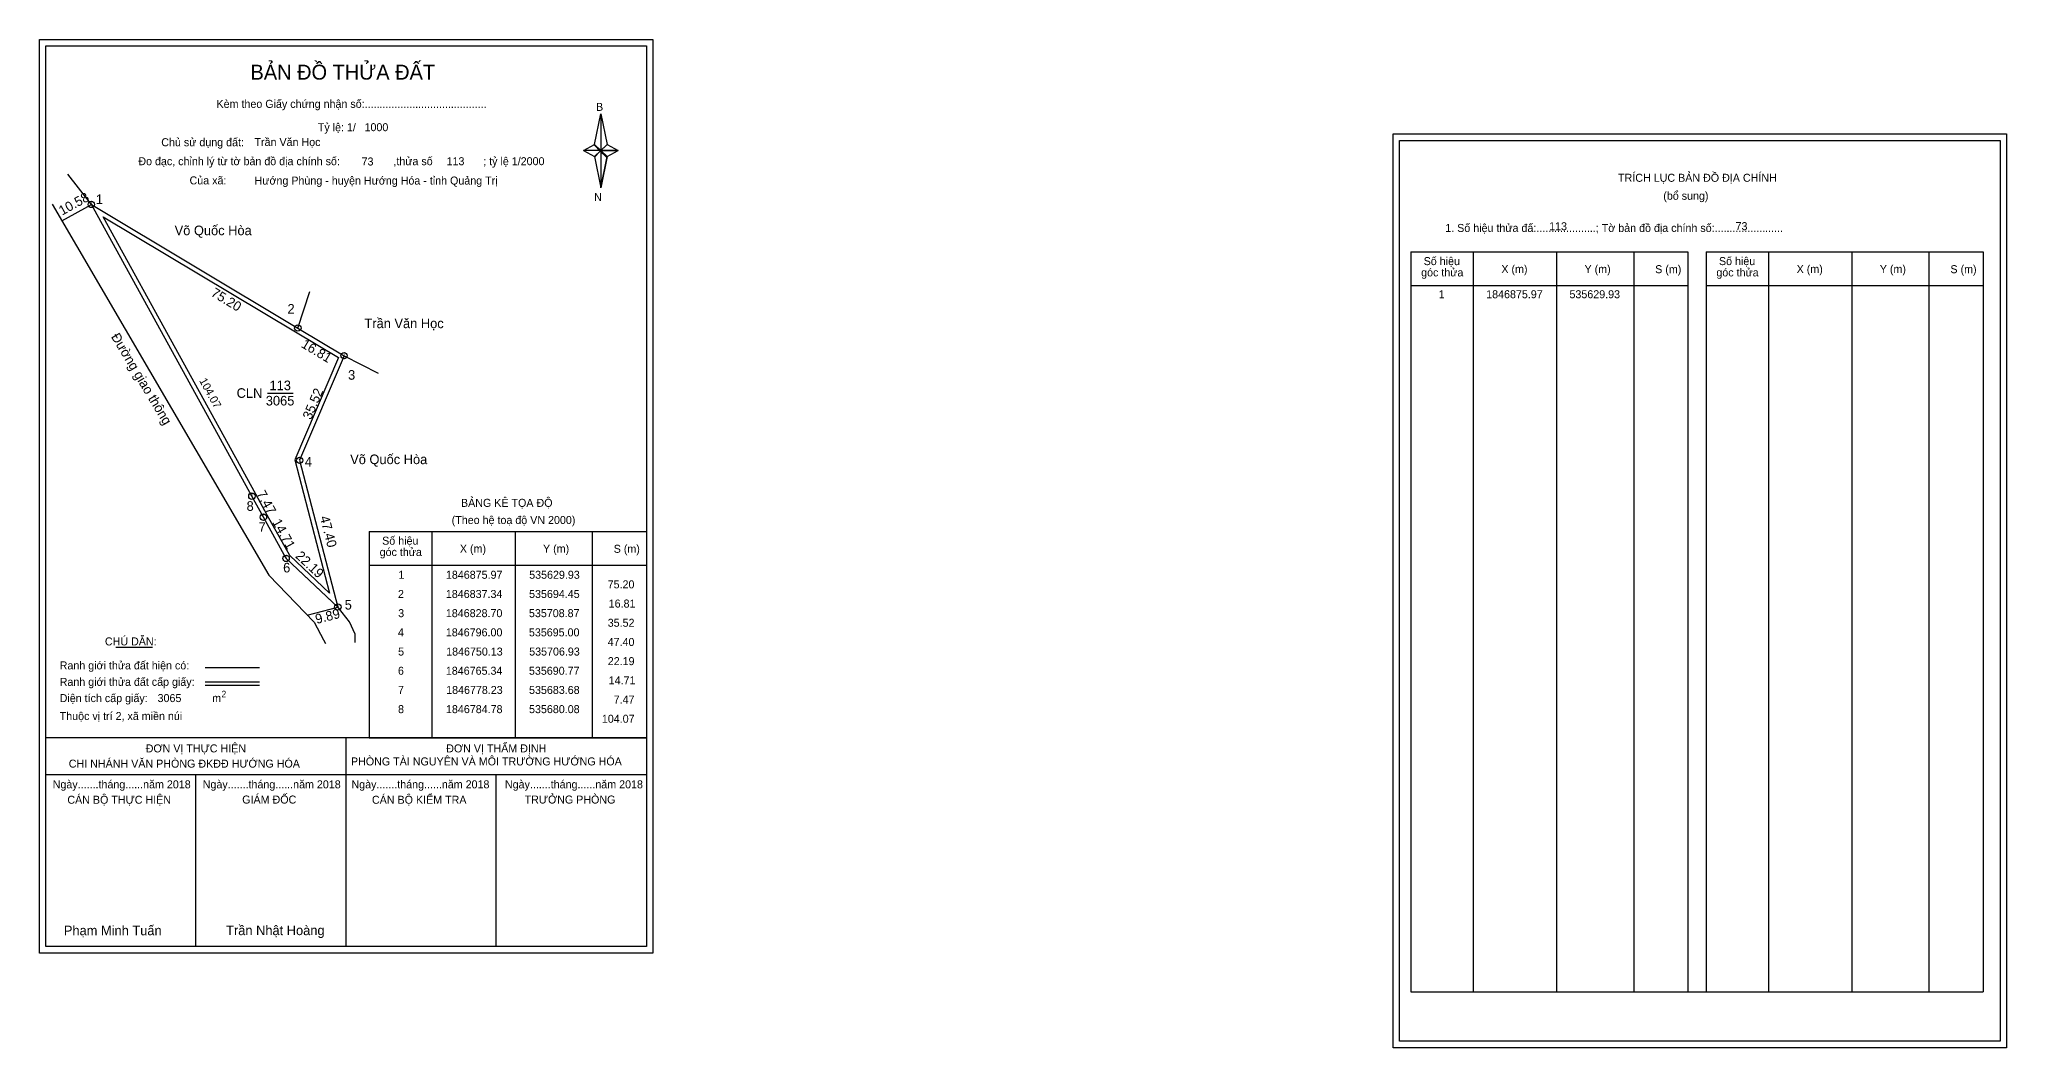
# Model space of a CAD drawing. Extents: x 534684 to 536228, y 1846612 to 1846947.
# Drawn here: x 535614 to 536228, y 1846612 to 1846928 of the extents above; entities that cross this region are included whole.
import ezdxf

# ---------------------------------------------------------------- set-up
doc = ezdxf.new("R2010")
doc.units = 0
for name, color, linetype in [('Level 1', 7, 'Continuous'), ('Level 10', 7, 'Continuous'), ('Level 11', 7, 'Continuous'), ('Level 23', 7, 'Continuous'), ('Level 27', 7, 'Continuous'), ('Level 3', 7, 'Continuous'), ('Level 4', 7, 'Continuous'), ('Level 49', 7, 'Continuous'), ('Level 5', 7, 'Continuous'), ('Level 53', 7, 'Continuous'), ('Level 55', 7, 'Continuous'), ('Level 6', 7, 'Continuous'), ('Level 60', 7, 'Continuous'), ('Level 63', 7, 'Continuous'), ('Level 7', 7, 'Continuous'), ('Level 9', 7, 'Continuous')]:
    doc.layers.add(name, color=color, linetype=linetype)

msp = doc.modelspace()

# ---------------------------------------------------------------- linework, layer by layer
at = {"layer": 'Level 1'}
for p, q in [((535615.68, 1846925.57), (535615.68, 1846925.57)), ((535787.1, 1846894.69), (535789.07, 1846904.33)), ((535789.07, 1846904.33), (535789.07, 1846892.81)), ((535789.07, 1846904.33), (535791.04, 1846894.69)), ((535783.66, 1846892.81), (535787.1, 1846894.69)), ((535787.1, 1846894.69), (535789.07, 1846892.81)), ((535788.92, 1846892.59), (535787.1, 1846894.47)), ((535790.89, 1846894.47), (535788.92, 1846892.59)), ((535788.92, 1846892.59), (535790.89, 1846894.47)), ((535791.04, 1846894.69), (535789.07, 1846892.81)), ((536038.64, 1846895.99), (536038.64, 1846895.99)), ((535789.07, 1846892.81), (535787.1, 1846890.97)), ((535788.92, 1846892.59), (535787.1, 1846890.75)), ((535787.1, 1846890.75), (535788.92, 1846892.59)), ((535787.1, 1846890.97), (535789.07, 1846881.11)), ((535790.89, 1846890.75), (535788.92, 1846892.59)), ((535789.07, 1846892.81), (535789.07, 1846881.11)), ((535789.07, 1846892.81), (535794.48, 1846892.81)), ((535789.07, 1846892.81), (535791.04, 1846890.97)), ((535791.04, 1846890.97), (535789.07, 1846881.11)), ((535791.04, 1846890.97), (535794.48, 1846892.81)), ((536042.17, 1846861.13), (536128.77, 1846861.13)), ((536061.76, 1846629.87), (536061.76, 1846861.13)), ((536087.83, 1846629.87), (536087.83, 1846861.13)), ((536111.81, 1846861.13), (536111.81, 1846629.87)), ((536128.77, 1846861.13), (536128.77, 1846629.87)), ((536134.43, 1846861.13), (536221.03, 1846861.13)), ((536154.02, 1846629.87), (536154.02, 1846861.13)), ((536180.09, 1846629.87), (536180.09, 1846861.13)), ((536204.07, 1846861.13), (536204.07, 1846629.87)), ((536221.03, 1846861.13), (536221.03, 1846629.87)), ((536042.17, 1846850.61), (536128.77, 1846850.61)), ((536134.43, 1846850.61), (536221.03, 1846850.61)), ((535716.77, 1846773.74), (535803.38, 1846773.74)), ((535736.36, 1846709.22), (535736.36, 1846773.74)), ((535762.44, 1846709.22), (535762.44, 1846773.74)), ((535786.41, 1846773.74), (535786.41, 1846709.22)), ((535716.77, 1846763.22), (535803.38, 1846763.22)), ((535637.6, 1846737.64), (535649, 1846737.64)), ((535665.46, 1846731.23), (535682.47, 1846731.23)), ((535665.46, 1846726.79), (535682.47, 1846726.79)), ((535665.46, 1846725.69), (535682.47, 1846725.69)), ((535722.51, 1846709.22), (535615.68, 1846709.22)), ((535803.38, 1846709.22), (535698.53, 1846709.22)), ((535709.53, 1846644), (535709.53, 1846709.22)), ((535716.77, 1846709.22), (535803.38, 1846709.22)), ((535803.38, 1846697.67), (535615.68, 1846697.67)), ((535662.6, 1846644), (535662.6, 1846697.67)), ((535756.45, 1846644), (535756.45, 1846697.67)), ((535803.38, 1846644), (535803.38, 1846644)), ((536042.17, 1846629.87), (536221.03, 1846629.87)), ((536226.34, 1846614.41), (536226.34, 1846614.41))]:
    msp.add_line(p, q, dxfattribs=at)
for points in [[(535787.1, 1846894.69), (535789.07, 1846904.33), (535789.07, 1846892.81)], [(535789.07, 1846892.81), (535791.04, 1846894.69), (535794.48, 1846892.81)], [(535783.66, 1846892.81), (535787.1, 1846890.97), (535789.07, 1846892.81)], [(535789.07, 1846892.81), (535789.07, 1846881.11), (535791.04, 1846890.97)]]:
    msp.add_lwpolyline(points, close=True, dxfattribs=at)
at = {"layer": 'Level 10'}
for p, q in [((535690.77, 1846765.34), (535683.68, 1846778.23)), ((535706.93, 1846750.13), (535690.77, 1846765.34))]:
    msp.add_line(p, q, dxfattribs=at)
for points in [[(535694.45, 1846837.34), (535708.87, 1846828.7), (535695, 1846796), (535706.93, 1846750.13), (535690.77, 1846765.34), (535683.68, 1846778.23), (535680.08, 1846784.78), (535629.93, 1846875.97)], [(535693.73, 1846836.14), (535707.11, 1846828.13), (535693.53, 1846796.11), (535704.35, 1846754.48), (535691.89, 1846766.21), (535684.91, 1846778.9), (535681.31, 1846785.45), (535633.65, 1846872.11)]]:
    msp.add_lwpolyline(points, close=True, dxfattribs=at)
at = {"layer": 'Level 11'}
for centre in [(535629.93, 1846875.97), (535694.45, 1846837.34), (535694.45, 1846837.34), (535708.87, 1846828.7), (535695, 1846796), (535680.08, 1846784.78), (535683.68, 1846778.23), (535690.77, 1846765.34), (535706.93, 1846750.13)]:
    msp.add_circle(centre, 1, dxfattribs=at)
at = {"layer": 'Level 23'}
for points in [[(535617.66, 1846876.02), (535685.33, 1846760.06)], [(535712.4, 1846739.07), (535712.38, 1846741.69), (535710.58, 1846745.51), (535707.16, 1846749.91), (535690.77, 1846765.34), (535683.68, 1846778.23)], [(535685.33, 1846760.06), (535699.57, 1846745.36), (535702.42, 1846739.86), (535703.09, 1846738.72)]]:
    msp.add_lwpolyline(points, dxfattribs=at)
at = {"layer": 'Level 27'}
for p, q in [((535629.93, 1846875.97), (535622.59, 1846885.46)), ((535694.45, 1846837.34), (535698.24, 1846848.72)), ((535708.87, 1846828.7), (535719.55, 1846823.23))]:
    msp.add_line(p, q, dxfattribs=at)
at = {"layer": 'Level 3'}
for p, q in [((536042.17, 1846861.13), (536042.17, 1846629.87)), ((536134.43, 1846861.13), (536134.43, 1846629.87)), ((535716.77, 1846773.74), (535716.77, 1846709.22))]:
    msp.add_line(p, q, dxfattribs=at)
at = {"layer": 'Level 5'}
for p, q in [((535620.66, 1846870.87), (535629.93, 1846875.97)), ((535697.36, 1846747.64), (535706.93, 1846750.13))]:
    msp.add_line(p, q, dxfattribs=at)
at = {"layer": 'Level 63'}
for points in [[(535613.68, 1846927.57), (535805.38, 1846927.57), (535805.38, 1846642), (535613.68, 1846642)], [(535615.68, 1846925.57), (535803.38, 1846925.57), (535803.38, 1846644), (535615.68, 1846644)], [(536036.64, 1846897.99), (536228.34, 1846897.99), (536228.34, 1846612.41), (536036.64, 1846612.41)], [(536038.64, 1846895.99), (536226.34, 1846895.99), (536226.34, 1846614.41), (536038.64, 1846614.41)]]:
    msp.add_lwpolyline(points, close=True, dxfattribs=at)
at = {"layer": 'Level 7'}
msp.add_line((535684.99, 1846817.03), (535693.02, 1846817.03), dxfattribs=at)

# ---------------------------------------------------------------- texts
at = {"layer": 'Level 1'}
for s, height, p in [('BẢN ĐỒ THỬA ĐẤT', 4.6657, (535679.65, 1846914.98)), ('Kèm theo Giấy chứng nhận số:.........................................', 2.5, (535669.03, 1846906.15)), ('B', 2.5, (535787.61, 1846905.21)), ('Chủ sử dụng đất:', 2.5, (535651.77, 1846894.16)), ('Đo đạc, chỉnh lý từ tờ bản đồ địa chính số:                  ,thửa số                 ; tỷ lệ 1/2000', 2.5, (535644.61, 1846888.23)), ('Của xã:', 2.5, (535660.61, 1846882.23)), ('TRÍCH LỤC BẢN ĐỒ ĐỊA CHÍNH', 2.5, (536106.93, 1846883.05)), ('N', 2.5, (535787.01, 1846877.04)), ('(bổ sung)', 2.5, (536121.06, 1846877.43)), ('1. Số hiệu thửa đấ:....................; Tờ bản đồ địa chính số:.......................', 2.5, (536052.95, 1846867.37)), ('Số hiệu', 2.5, (536046.19, 1846857)), ('X (m)', 2.5, (536070.47, 1846854.53)), ('Y (m)', 2.5, (536096.45, 1846854.53)), ('S (m)', 2.5, (536118.53, 1846854.48)), ('Số hiệu', 2.5, (536138.45, 1846857)), ('X (m)', 2.5, (536162.73, 1846854.53)), ('Y (m)', 2.5, (536188.7, 1846854.53)), ('S (m)', 2.5, (536210.78, 1846854.48)), ('góc thửa', 2.5, (536045.4, 1846853.47)), ('góc thửa', 2.5, (536137.65, 1846853.47)), ('BẢNG KÊ TỌA ĐỘ', 2.5, (535745.41, 1846781.45)), ('(Theo hệ toạ độ VN 2000)', 2.5, (535742.51, 1846776.09)), ('Số hiệu', 2.5, (535720.79, 1846769.61)), ('góc thửa', 2.5, (535720, 1846766.08)), ('X (m)', 2.5, (535745.07, 1846767.14)), ('Y (m)', 2.5, (535771.05, 1846767.14)), ('S (m)', 2.5, (535793.13, 1846767.09)), ('CHÚ DẪN:', 2.5, (535634.16, 1846738.14)), ('Ranh giới thửa đất hiện có:', 2.5, (535620.03, 1846730.64)), ('Ranh giới thửa đất cấp giấy:', 2.5, (535620.03, 1846725.5)), ('Diện tích cấp giấy:', 2.5, (535620.03, 1846720.42)), ('m', 2.5, (535667.68, 1846720.44)), ('2', 2, (535670.58, 1846721.95)), ('Thuộc vị trí 2, xã miền núi', 2.5, (535620.03, 1846714.82)), ('CHI NHÁNH VĂN PHÒNG ĐKĐĐ HƯỚNG HÓA', 2.5, (535622.87, 1846699.94)), ('ĐƠN VỊ THỰC HIỆN', 2.5, (535646.91, 1846704.7)), ('PHÒNG TÀI NGUYÊN VÀ MÔI TRƯỜNG HƯỚNG HÓA', 2.5, (535711.04, 1846700.63)), ('ĐƠN VỊ THẨM ĐỊNH', 2.5, (535740.81, 1846704.7)), ('Ngày.......tháng......năm 2018', 2.5, (535617.85, 1846693.47)), ('CÁN BỘ THỰC HIỆN', 2.5, (535622.43, 1846688.65)), ('Ngày.......tháng......năm 2018', 2.5, (535664.72, 1846693.47)), ('GIÁM ĐỐC', 2.5, (535677.06, 1846688.71)), ('Ngày.......tháng......năm 2018', 2.5, (535711.19, 1846693.47)), ('CÁN BỘ KIỂM TRA', 2.5, (535717.6, 1846688.65)), ('Ngày.......tháng......năm 2018', 2.5, (535759.15, 1846693.47)), ('TRƯỞNG PHÒNG', 2.5, (535765.29, 1846688.71)), ('Phạm Minh Tuấn', 3, (535621.34, 1846647.54)), ('Trần Nhật Hoàng', 3, (535672.03, 1846647.59))]:
    msp.add_text(s, height=height, dxfattribs=at).set_placement(p)
at = {"layer": 'Level 11'}
msp.add_text('Tỷ lệ: 1/', height=2.5, dxfattribs=at).set_placement((535700.69, 1846898.84))
at = {"layer": 'Level 3'}
msp.add_text('CLN ', height=3, dxfattribs=at).set_placement((535675.32, 1846815.52))
at = {"layer": 'Level 4'}
msp.add_text('113', height=3, dxfattribs=at).set_placement((535685.59, 1846817.91))
at = {"layer": 'Level 49'}
for s, height, rotation, p in [('75.20', 3, 329.08982, (535667.04, 1846847.54)), ('16.81', 3, 329.07132, (535695.25, 1846831.5)), ('104.07', 2.5, 298.80862, (535663.56, 1846820.9)), ('35.52', 3, 67.01533, (535698.55, 1846808.47)), ('7.47', 3, 298.794, (535681.46, 1846785.59)), ('14.71', 3, 298.8125, (535686.35, 1846776.69)), ('47.40', 3, 284.57866, (535701.28, 1846778.22)), ('22.19', 3, 316.7346, (535693.49, 1846765.8))]:
    msp.add_text(s, height=height, rotation=rotation, dxfattribs=at).set_placement(p)
at = {"layer": 'Level 5'}
for s, rotation, p in [('10.58', 28.80862, (535620.78, 1846872.46)), ('9.89', 14.57866, (535700.32, 1846744.83))]:
    msp.add_text(s, height=3, rotation=rotation, dxfattribs=at).set_placement(p)
msp.add_text('3065', height=3, dxfattribs=at).set_placement((535684.43, 1846813.13))
at = {"layer": 'Level 53'}
for s, p in [('1', (536050.9, 1846846.65)), ('1846875.97', (536065.73, 1846846.65)), ('535629.93', (536091.75, 1846846.65)), ('1', (535725.87, 1846758.97)), ('1846875.97', (535740.71, 1846758.97)), ('535629.93', (535766.72, 1846758.97)), ('75.20', (535791.24, 1846755.97)), ('2', (535725.72, 1846752.97)), ('1846837.34', (535740.69, 1846752.97)), ('535694.45', (535766.69, 1846752.97)), ('16.81', (535791.56, 1846749.97)), ('3', (535725.8, 1846746.97)), ('1846828.70', (535740.69, 1846746.97)), ('535708.87', (535766.65, 1846746.97)), ('35.52', (535791.26, 1846743.97)), ('4', (535725.71, 1846740.97)), ('1846796.00', (535740.69, 1846740.97)), ('535695.00', (535766.64, 1846740.97)), ('47.40', (535791.24, 1846737.97)), ('5', (535725.77, 1846734.97)), ('1846750.13', (535740.78, 1846734.97)), ('535706.93', (535766.72, 1846734.97)), ('22.19', (535791.27, 1846731.97)), ('6', (535725.72, 1846728.97)), ('1846765.34', (535740.69, 1846728.97)), ('535690.77', (535766.65, 1846728.97)), ('14.71', (535791.56, 1846725.97)), ('7', (535725.73, 1846722.97)), ('1846778.23', (535740.78, 1846722.97)), ('535683.68', (535766.68, 1846722.97)), ('7.47', (535793.12, 1846719.97)), ('8', (535725.75, 1846716.97)), ('1846784.78', (535740.73, 1846716.97)), ('535680.08', (535766.68, 1846716.97)), ('104.07', (535789.43, 1846713.97))]:
    msp.add_text(s, height=2.5, dxfattribs=at).set_placement(p)
at = {"layer": 'Level 55'}
for s, height, p in [('1', 0.8, (535629.71, 1846875.97)), ('28', 0.22, (535629.78, 1846875.75)), ('28', 0.22, (535629.78, 1846875.75)), ('0', 0.22, (535629.85, 1846875.75)), ('0', 0.22, (535629.85, 1846875.75)), ('2', 0.8, (535694.18, 1846837.34)), ('112', 0.22, (535694.21, 1846837.12)), ('28', 0.22, (535694.3, 1846837.12)), ('28', 0.22, (535694.3, 1846837.12)), ('3', 0.8, (535708.62, 1846828.7)), ('112', 0.22, (535708.63, 1846828.48)), ('43', 0.22, (535708.72, 1846828.48)), ('4', 0.8, (535694.72, 1846796)), ('43', 0.22, (535694.85, 1846795.78)), ('8', 0.8, (535679.82, 1846784.78)), ('0', 0.22, (535680, 1846784.56)), ('0', 0.22, (535680, 1846784.56)), ('7', 0.8, (535683.41, 1846778.23)), ('0', 0.22, (535683.6, 1846778.01)), ('0', 0.22, (535683.6, 1846778.01)), ('6', 0.8, (535690.5, 1846765.34)), ('0', 0.22, (535690.69, 1846765.12)), ('0', 0.22, (535690.69, 1846765.12)), ('5', 0.8, (535706.67, 1846750.13)), ('43', 0.22, (535706.78, 1846749.91)), ('0', 0.22, (535706.85, 1846749.91)), ('0', 0.22, (535706.85, 1846749.91))]:
    msp.add_text(s, height=height, dxfattribs=at).set_placement(p)
at = {"layer": 'Level 6'}
for s, p in [('1000', (535715.28, 1846898.86)), ('Trần Văn Học', (535680.9, 1846894.22)), ('73', (535714.36, 1846888.14)), ('113', (535740.91, 1846888.22)), ('Hướng Phùng - huyện Hướng Hóa - tỉnh Quảng Trị', (535680.92, 1846882.18)), ('113', (536085.4, 1846867.91)), ('73', (536143.64, 1846867.93)), ('3065', (535650.62, 1846720.43))]:
    msp.add_text(s, height=2.5, dxfattribs=at).set_placement(p)
at = {"layer": 'Level 60'}
for s, p in [('Võ Quốc Hòa', (535655.95, 1846866.35)), ('Trần Văn Học', (535715.26, 1846837.3)), ('Võ Quốc Hòa', (535710.8, 1846794.8))]:
    msp.add_text(s, height=3, dxfattribs=at).set_placement(p)
msp.add_text('Đường giao thông', height=3, rotation=300.93811, dxfattribs=at).set_placement((535635.98, 1846834.64))
at = {"layer": 'Level 9'}
for s, p in [('1', (535631.33, 1846876.09)), ('2', (535691.21, 1846841.84)), ('3', (535710.13, 1846821.18)), ('4', (535696.61, 1846794.03)), ('8', (535678.43, 1846780.2)), ('7', (535682.18, 1846773.65)), ('6', (535689.85, 1846760.95)), ('5', (535709.09, 1846749.35))]:
    msp.add_text(s, height=3, dxfattribs=at).set_placement(p)

doc.saveas('drawing.dxf')
